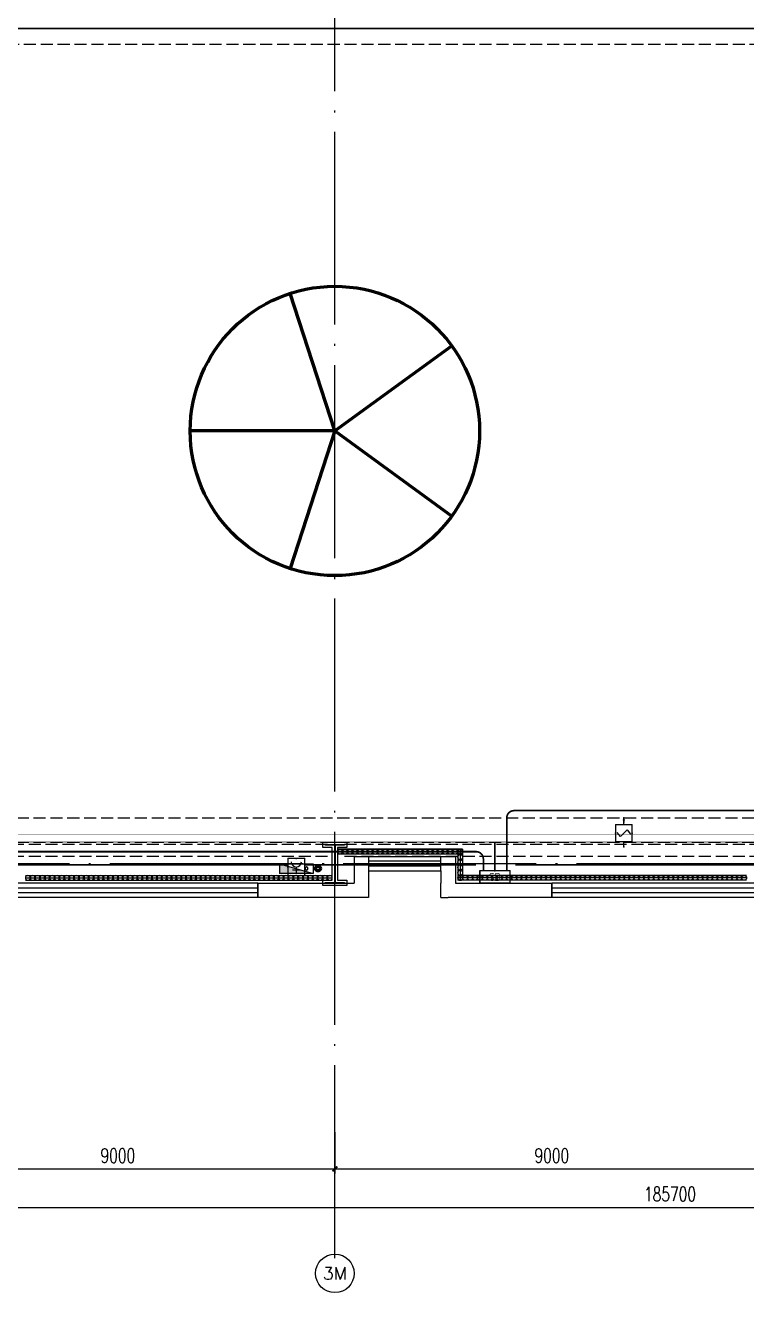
# Model space of a CAD drawing. Extents: x -1396510 to 1250330, y -1892470 to 1623980.
# Drawn here: x 714056 to 729016, y -1368770 to -1342486 of the extents above; entities that cross this region are included whole.
import ezdxf
from ezdxf.enums import TextEntityAlignment as Align

# ---------------------------------------------------------------- set-up
doc = ezdxf.new("R2010")
doc.units = 0
doc.header["$LTSCALE"] = 1000
doc.header["$MEASUREMENT"] = 0
doc.linetypes.add('DASH', pattern=[0.35, 0.25, -0.1])
doc.linetypes.add('DOTE', pattern=[2.42, 2, -0.2, 0.02, -0.2])
doc.layers.get('Defpoints').update_dxf_attribs({"color": 210})
for name, color, linetype in [('A-AXIS-D', 1, 'Continuous'), ('A-AXIS-DOTE', 14, 'DOTE'), ('A-HATCH-2', 251, 'Continuous'), ('A-HRAIL', 173, 'Continuous'), ('A-LIN-V', 9, 'Continuous'), ('A-SFCE', 30, 'Continuous'), ('A-WINDOW', 140, 'Continuous'), ('AS-COLN', 6, 'Continuous'), ('AS-WALL', 40, 'Continuous'), ('CABLETRAY_FIRE', 1, 'DASH'), ('EQUIP-消防', 3, 'Continuous'), ('EQUIP-箱柜', 3, 'Continuous'), ('SB_ZF消火栓', 10, 'Continuous'), ('SB_ZF消火栓M', 10, 'Continuous'), ('WIRE-照明', 1, 'Continuous'), ('建-窗', 4, 'Continuous')]:
    doc.layers.add(name, color=color, linetype=linetype)
doc.layers.add('A-云线2', color=3, linetype='Continuous', plot=False)
doc.layers.add('LG-ZF消防', color=1, linetype='Continuous', lineweight=60)
doc.styles.add('_TCH_AXIS', font='COMPLEX', dxfattribs={"bigfont": 'GBCBIG'})
doc.styles.add('_TCH_DIM_T3', font='SIMPLEX', dxfattribs={"width": 0.705882, "bigfont": 'GBCBIG'})
doc.styles.add('_TEL_ATTDEF', font='GBENOR', dxfattribs={"width": 0.8, "height": 3, "bigfont": 'GBCBIG'})
doc.styles.add('_TEL_DIM', font='SIMPLEX', dxfattribs={"width": 0.8, "height": 3.5, "bigfont": 'HZTXT'})
doc.styles.get("Standard").update_dxf_attribs({"font": 'gbenor.shx', "bigfont": 'gbcbig.shx'})
doc.styles.add('TG_LINETYPE', font='SIMPLEX', dxfattribs={"width": 0.8, "height": 3, "bigfont": 'HZTXT'})
doc.linetypes.add('TG_XP', pattern='A,1,-0.3,["XP",TG_LINETYPE,S=0.1,R=0,X=-0.6,Y=-0.15],0', length=1.3)
doc.dimstyles.new('_TCH_ARCH&&100', dxfattribs={"dimtxt": 297.5, "dimasz": 100, "dimexe": 100, "dimexo": 100, "dimgap": 126.25, "dimtad": 1, "dimdec": 0, "dimzin": 0, "dimdsep": 46, "dimtxsty": '_TCH_DIM_T3', "dimblk": 'ARCHTICK', "dimcen": 0.09, "dimclrt": 7, "dimazin": 2, "dimtfac": 1, "dimtdec": 0, "dimtix": 1, "dimtmove": 2, "dimatfit": 3, "dimfxl": 0, "dimtolj": 1, "dimtzin": 0, "dimarcsym": 0})

# ---------------------------------------------------------------- blocks, each defined once
blk = doc.blocks.new('WINDOW2DLIB$DYNSTYLE$00000005')
at = {"color": 0}
for points in [[(-0.5, 0.5), (-0.5, -0.5)], [(-0.5, 0.5), (0.5, 0.5)], [(0.5, -0.5), (0.5, 0.5)], [(0.5, 0.1667), (-0.5, 0.1667)], [(0.5, -0.1667), (-0.5, -0.1667)], [(-0.5, -0.5), (0.5, -0.5)]]:
    blk.add_lwpolyline(points, dxfattribs=at)
blk = doc.blocks.new('42343243')
at = {"layer": 'AS-WALL'}
for p, q in [((-227154, 1223170), (-229454, 1223170)), ((-229454, 1223170), (-229454, 1222870)), ((-227154, 1222620), (-227154, 1223170)), ((-225654, 1223170), (-225504, 1223170)), ((-225654, 1223170), (-225654, 1222870)), ((-223354, 1223170), (-225504, 1223170)), ((-223354, 1222870), (-223354, 1223170)), ((-229454, 1222870), (-227454, 1222870)), ((-227454, 1222320), (-227454, 1222870)), ((-225654, 1222870), (-225654, 1222870)), ((-225654, 1222620), (-225654, 1222870)), ((-225354, 1222320), (-225354, 1222870)), ((-225354, 1222870), (-223354, 1222870)), ((-227154, 1222320), (-227154, 1222620)), ((-225654, 1222620), (-225654, 1222320)), ((-227454, 1222320), (-227154, 1222320)), ((-225654, 1222320), (-225354, 1222320))]:
    blk.add_line(p, q, dxfattribs=at)
at = {"layer": '建-窗', "zscale": 300}
for p, xscale, yscale, rotation in [((-239904, 1223020), -20900, -300, 359.9999999994902), ((-217004, 1223020), -12700, -300, 359.999999999664), ((-226404, 1222470), -1500, 300, 179.9999999999555)]:
    blk.add_blockref('WINDOW2DLIB$DYNSTYLE$00000005', p, dxfattribs=dict(at, xscale=xscale, yscale=yscale, rotation=rotation))
blk = doc.blocks.new('4324324')
at = {"layer": 'A-HATCH-2', "color": 8, "linetype": 'DASH'}
for p, q in [((-313054, 565920), (-128854, 565920)), ((-312854, 549870), (-138054, 549870)), ((-312854, 549370), (-138054, 549370))]:
    blk.add_line(p, q, dxfattribs=at)
blk = doc.blocks.new('w4324324')
at = {"layer": 'A-HATCH-2', "color": 0, "lineweight": 60}
for q in [(-1694760, 686605), (-1697614, 684532), (-1691907, 684532), (-1696524, 681178), (-1692997, 681178)]:
    blk.add_line((-1694760, 683605), q, dxfattribs=at)
blk.add_circle((-1694760, 683605), 3000, dxfattribs=at)
blk = doc.blocks.new('342343')
at = {"layer": 'A-LIN-V', "color": 8}
blk.add_blockref('w4324324', (1030710, 27556), dxfattribs=at)
blk = doc.blocks.new('w42343243')
at = {"layer": 'A-HATCH-2', "color": 8}
blk.add_lwpolyline([(-165104, 621070), (-164604, 621070), (-164604, 620958), (-164800, 620958), (-164800, 620282), (-164604, 620282), (-164604, 620170), (-165104, 620170), (-165104, 620282), (-164908, 620282), (-164908, 620958), (-165104, 620958)], close=True, dxfattribs=at)
at = {"layer": 'AS-COLN', "color": 3}
blk.add_lwpolyline([(-165054, 621020), (-164654, 621020), (-164654, 621008), (-164850, 621008), (-164850, 620232), (-164654, 620232), (-164654, 620220), (-165054, 620220), (-165054, 620232), (-164858, 620232), (-164858, 621008), (-165054, 621008)], close=True, dxfattribs=at)
blk = doc.blocks.new('42343')
at = {"layer": 'A-WINDOW'}
blk.add_blockref('w42343243', (-63000, -71700), dxfattribs=at)
blk = doc.blocks.new('A$C5D961328')
at = {"layer": 'SB_ZF消火栓'}
blk.add_hatch(color=256, dxfattribs=at).paths.add_polyline_path([(0, 40), (700, 40), (700, 240)])
for p, q in [((700, 240), (0, 240)), ((0, 240), (0, 40)), ((700, 240), (0, 40)), ((0, 40), (700, 40)), ((700, 240), (700, 40))]:
    blk.add_line(p, q, dxfattribs=at)
at = {"layer": 'SB_ZF消火栓', "color": 1}
blk.add_circle((140, 140), 32.5, dxfattribs=at)
blk = doc.blocks.new('we42342343234')
at = {"layer": 'LG-ZF消防'}
blk.add_circle((-228204, 548820), 50, dxfattribs=at)
at = {"layer": 'SB_ZF消火栓M', "xscale": -1}
blk.add_blockref('A$C5D961328', (-228304, 548680), dxfattribs=at)
blk = doc.blocks.new('_ArchTick')
at = {"color": 0, "linetype": 'ByBlock', "const_width": 0.4}
blk.add_lwpolyline([(-0.5, -0.5), (0.5, 0.5)], dxfattribs=at)
blk = doc.blocks.new('*D5808')
at = {"layer": 'A-AXIS-D', "color": 0, "lineweight": -2, "transparency": 16777216}
for p, q in [((76000, -77370), (76000, -78228)), ((85000, -77370), (85000, -78228)), ((76000, -78128), (85000, -78128))]:
    blk.add_line(p, q, dxfattribs=at)
at = {"layer": 'Defpoints', "color": 0, "transparency": 16777216}
for p in [(76000, -77270), (85000, -77270), (85000, -78128)]:
    blk.add_point(p, dxfattribs=at)
at = {"layer": 'A-AXIS-D', "color": 0, "lineweight": -2, "transparency": 16777216, "xscale": 100, "yscale": 100, "zscale": 100, "rotation": 180}
blk.add_blockref('_ArchTick', (76000, -78128), dxfattribs=at)
at = {"layer": 'A-AXIS-D', "color": 0, "lineweight": -2, "transparency": 16777216, "xscale": 100, "yscale": 100, "zscale": 100}
blk.add_blockref('_ArchTick', (85000, -78128), dxfattribs=at)
at = {"layer": 'A-AXIS-D', "color": 7, "transparency": 16777216, "insert": (80500, -77853), "char_height": 297.5, "attachment_point": 5, "style": '_TCH_DIM_T3'}
blk.add_mtext('\\A1;9000', dxfattribs=at)
blk = doc.blocks.new('*D5809')
at = {"layer": 'A-AXIS-D', "color": 0, "lineweight": -2, "transparency": 16777216}
for p, q in [((85000, -77370), (85000, -78228)), ((94000, -77370), (94000, -78228)), ((85000, -78128), (94000, -78128))]:
    blk.add_line(p, q, dxfattribs=at)
at = {"layer": 'Defpoints', "color": 0, "transparency": 16777216}
for p in [(85000, -77270), (94000, -77270), (94000, -78128)]:
    blk.add_point(p, dxfattribs=at)
at = {"layer": 'A-AXIS-D', "color": 0, "lineweight": -2, "transparency": 16777216, "xscale": 100, "yscale": 100, "zscale": 100, "rotation": 180}
blk.add_blockref('_ArchTick', (85000, -78128), dxfattribs=at)
at = {"layer": 'A-AXIS-D', "color": 0, "lineweight": -2, "transparency": 16777216, "xscale": 100, "yscale": 100, "zscale": 100}
blk.add_blockref('_ArchTick', (94000, -78128), dxfattribs=at)
at = {"layer": 'A-AXIS-D', "color": 7, "transparency": 16777216, "insert": (89500, -77853), "char_height": 297.5, "attachment_point": 5, "style": '_TCH_DIM_T3'}
blk.add_mtext('\\A1;9000', dxfattribs=at)
blk = doc.blocks.new('*D5830')
at = {"layer": 'A-AXIS-D', "color": 0, "lineweight": -2, "transparency": 16777216}
for p, q in [((-900, -77470), (-900, -79028)), ((184800, -77470), (184800, -79028)), ((-900, -78928), (184800, -78928))]:
    blk.add_line(p, q, dxfattribs=at)
at = {"layer": 'Defpoints', "color": 0, "transparency": 16777216}
for p in [(-900, -77370), (184800, -77370), (184800, -78928)]:
    blk.add_point(p, dxfattribs=at)
at = {"layer": 'A-AXIS-D', "color": 0, "lineweight": -2, "transparency": 16777216, "xscale": 100, "yscale": 100, "zscale": 100, "rotation": 180}
blk.add_blockref('_ArchTick', (-900, -78928), dxfattribs=at)
at = {"layer": 'A-AXIS-D', "color": 0, "lineweight": -2, "transparency": 16777216, "xscale": 100, "yscale": 100, "zscale": 100}
blk.add_blockref('_ArchTick', (184800, -78928), dxfattribs=at)
at = {"layer": 'A-AXIS-D', "color": 7, "transparency": 16777216, "insert": (91950, -78653), "char_height": 297.5, "attachment_point": 5, "style": '_TCH_DIM_T3'}
blk.add_mtext('\\A1;185700', dxfattribs=at)
blk = doc.blocks.new('99平面图例外参$0$$LinePat$圆环')
for points in [[(0, 150), (300, 150)], [(0, 0), (300, 0)], [(0, -150), (300, -150)]]:
    blk.add_lwpolyline(points)
at = {"color": 0}
blk.add_circle((150, 0), 150, dxfattribs=at)
blk = doc.blocks.new('$equip$00002763')
for p, q in [((-0.5, 0), (-0.907, 0)), ((-0.802, 0.041), (-0.802, -0.039)), ((-0.802, -0.039), (-0.632, 0)), ((-0.5, 0.5), (-0.5, -0.5)), ((0.5, 0.5), (-0.5, 0.5)), ((-0.2, 0.2), (0.05, 0.4)), ((0, 0), (-0.2, 0.2)), ((0, 0), (0.2, -0.2)), ((0.5, -0.5), (0.5, 0.5)), ((0.809, 0), (0.5, 0)), ((-0.5, -0.5), (0.5, -0.5)), ((0.2, -0.2), (-0.05, -0.4))]:
    blk.add_line(p, q)
at = {"color": 0, "linetype": 'Continuous'}
blk.add_line((-0.632, 0), (-0.802, 0.041), dxfattribs=at)
at = {"const_width": 0.0571}
for points in [[(-0.907, 0), (-0.5, 0)], [(-0.5, 0.5), (0.5, 0.5), (0.5, -0.5), (-0.5, -0.5), (-0.5, 0.5), (0.5, 0.5)], [(0.5, 0), (0.809, 0)]]:
    blk.add_lwpolyline(points, dxfattribs=at)
for p in [(-0.907, 0), (0, 0.5), (0.809, 0), (0, -0.5)]:
    blk.add_point(p)
blk.add_solid([(-0.632, 0), (-0.802, 0.041), (-0.802, -0.039)])
at = {"color": 7, "flags": 1}
for tag, height, p in [('A', 0.00002, (0, 0)), ('B', 0.4, (0.755, -0.345))]:
    blk.add_attdef(tag, text='', height=height, dxfattribs=at).set_placement(p, align=Align.MIDDLE_CENTER)
blk = doc.blocks.new('$equip$00002656')
for p, q in [((-0.5, 1), (-0.5, 0)), ((0.5, 1), (-0.5, 1)), ((0.5, 0), (0.5, 1)), ((-0.5, 0), (0.5, 0)), ((-0.219, 0.331), (0.222, 0.331)), ((0, 0.5), (0, 0.15))]:
    blk.add_line(p, q)
at = {"const_width": 0.0571}
blk.add_lwpolyline([(-0.5, 1), (0.5, 1), (0.5, 0), (-0.5, 0), (-0.5, 1), (0.5, 1)], dxfattribs=at)
blk.add_arc((0, 0.8), 0.3, 180, 0)
for p in [(0, 1), (-0.5, 0.5), (0, 0), (0.5, 0.5)]:
    blk.add_point(p)
at = {"color": 7, "flags": 1}
for tag, height, p in [('A', 0.00002, (0, 0)), ('B', 0.4, (0.762, 0.292))]:
    blk.add_attdef(tag, text='', height=height, dxfattribs=at).set_placement(p, align=Align.MIDDLE_CENTER)
blk = doc.blocks.new('$equip$00002708')
for p, q in [((-0.75, 0.6), (-0.75, 0)), ((0.75, 0.6), (-0.75, 0.6)), ((-0.75, 0), (0.75, 0)), ((0.75, 0), (0.75, 0.6))]:
    blk.add_line(p, q)
at = {"const_width": 0.0571}
blk.add_lwpolyline([(-0.75, 0.6), (-0.75, 0), (0.75, 0), (0.75, 0.6), (-0.75, 0.6), (-0.75, 0)], dxfattribs=at)
for p in [(-0.75, 0.3), (0, 0.6), (0, 0), (0.75, 0.3)]:
    blk.add_point(p)
at = {"color": 7, "style": '_TEL_DIM', "flags": 1}
for tag in ['REMARK', 'A']:
    blk.add_attdef(tag, text='', height=0.4, dxfattribs=at).set_placement((0, 0), align=Align.MIDDLE_CENTER)
at = {"color": 7, "style": '_TEL_DIM'}
blk.add_attdef('$TEXT$', text='', height=0.4, dxfattribs=at).set_placement((0, 0.3), align=Align.MIDDLE_CENTER)
blk = doc.blocks.new('世赫3#厂房一层0821')
at = {"layer": 'A-AXIS-D'}
blk.add_circle((85000, -80296), 400, dxfattribs=at)
at = {"layer": 'A-AXIS-DOTE', "color": 8, "ltscale": 2}
for p, q in [((85000, -79980), (85000, 5514)), ((190814.2, -71800), (-5155.8, -71800))]:
    blk.add_line(p, q, dxfattribs=at)
at = {"layer": 'A-SFCE', "linetype": 'DASH'}
for p, q in [((84850, -71400), (67150, -71400)), ((84850, -71650), (67150, -71650))]:
    blk.add_line(p, q, dxfattribs=at)
at = {"layer": 'A-SFCE', "color": 2, "linetype": 'DASH'}
for p, q in [((93850, -71400), (85150, -71400)), ((93850, -71650), (85150, -71650))]:
    blk.add_line(p, q, dxfattribs=at)
at = {"layer": 'A-HRAIL', "yscale": 0.3333333333111111, "zscale": 0.3333333333111111}
for p, xscale, rotation in [((85157.8, -71549.9), 0.3461333288160676, 180), ((85261.7, -71549.9), 0.3461333288160676, 180), ((85365.5, -71549.9), 0.3461333288160676, 180), ((85469.4, -71549.9), 0.3461333288160676, 180), ((85573.2, -71549.9), 0.3461333288160676, 180), ((85677, -71549.9), 0.3461333288160676, 180), ((85780.9, -71549.9), 0.3461333288160676, 180), ((85884.7, -71549.9), 0.3461333288160676, 180), ((85988.6, -71549.9), 0.3461333288160676, 180), ((86092.4, -71549.9), 0.3461333288160676, 180), ((86196.2, -71549.9), 0.3461333288160676, 180), ((86300.1, -71549.9), 0.3461333288160676, 180), ((86403.9, -71549.9), 0.3461333288160676, 180), ((86507.8, -71549.9), 0.3461333288160676, 180), ((86611.6, -71549.9), 0.3461333288160676, 180), ((86715.4, -71549.9), 0.3461333288160676, 180), ((86819.3, -71549.9), 0.3461333288160676, 180), ((86923.1, -71549.9), 0.3461333288160676, 180), ((87027, -71549.9), 0.3461333288160676, 180), ((87130.8, -71549.9), 0.3461333288160676, 180), ((87234.6, -71549.9), 0.3461333288160676, 180), ((87338.5, -71549.9), 0.3461333288160676, 180), ((87442.3, -71549.9), 0.3461333288160676, 180), ((87546.2, -71549.9), 0.3461333288160676, 180), ((87650, -71549.9), 0.3461333288160676, 180), ((87600, -71499.9), 0.3611111226889233, 270), ((87600, -71608.3), 0.3611111226889233, 270), ((87600, -71716.6), 0.3611111226889233, 270), ((87600, -71824.9), 0.3611111226889233, 270), ((87600, -71933.3), 0.3611111226889233, 270), ((78580.1, -72093.9), -0.3368181817957239, 179.999999999796), ((78681.2, -72093.9), -0.3368181817957239, 179.999999999796), ((78782.2, -72093.9), -0.3368181817957239, 179.999999999796), ((78883.3, -72093.9), -0.3368181817957239, 179.999999999796), ((78984.3, -72093.9), -0.3368181817957239, 179.999999999796), ((79085.4, -72093.9), -0.3368181817957239, 179.999999999796), ((79186.4, -72093.9), -0.3368181817957239, 179.999999999796), ((79287.5, -72093.9), -0.3368181817957239, 179.999999999796), ((79388.5, -72093.9), -0.3368181817957239, 179.999999999796), ((79489.5, -72093.9), -0.3368181817957239, 179.999999999796), ((79590.6, -72093.9), -0.3368181817957239, 179.999999999796), ((79691.6, -72093.9), -0.3368181817957239, 179.999999999796), ((79792.7, -72093.9), -0.3368181817957239, 179.999999999796), ((79893.7, -72093.9), -0.3368181817957239, 179.999999999796), ((79994.8, -72093.9), -0.3368181817957239, 179.999999999796), ((80095.8, -72093.9), -0.3368181817957239, 179.999999999796), ((80196.9, -72093.9), -0.3368181817957239, 179.999999999796), ((80297.9, -72093.9), -0.3368181817957239, 179.999999999796), ((80399, -72093.9), -0.3368181817957239, 179.999999999796), ((80500, -72093.9), -0.3368181817957239, 179.999999999796), ((80601, -72093.9), -0.3368181817957239, 179.999999999796), ((80702.1, -72093.9), -0.3368181817957239, 179.999999999796), ((80803.1, -72093.9), -0.3368181817957239, 179.999999999796), ((80904.2, -72093.9), -0.3368181817957239, 179.999999999796), ((81005.2, -72093.9), -0.3368181817957239, 179.999999999796), ((81106.3, -72093.9), -0.3368181817957239, 179.999999999796), ((81207.3, -72093.9), -0.3368181817957239, 179.999999999796), ((81308.4, -72093.9), -0.3368181817957239, 179.999999999796), ((81409.4, -72093.9), -0.3368181817957239, 179.999999999796), ((81510.5, -72093.9), -0.3368181817957239, 179.999999999796), ((81611.5, -72093.9), -0.3368181817957239, 179.999999999796), ((81712.5, -72093.9), -0.3368181817957239, 179.999999999796), ((81813.6, -72093.9), -0.3368181817957239, 179.999999999796), ((81914.6, -72093.9), -0.3368181817957239, 179.999999999796), ((82015.7, -72093.9), -0.3368181817957239, 179.999999999796), ((82116.7, -72093.9), -0.3368181817957239, 179.999999999796), ((82217.8, -72093.9), -0.3368181817957239, 179.999999999796), ((82318.8, -72093.9), -0.3368181817957239, 179.999999999796), ((82419.9, -72093.9), -0.3368181817957239, 179.999999999796), ((82520.9, -72093.9), -0.3368181817957239, 179.999999999796), ((82622, -72093.9), -0.3368181817957239, 179.999999999796), ((82723, -72093.9), -0.3368181817957239, 179.999999999796), ((82824, -72093.9), -0.3368181817957239, 179.999999999796), ((82925.1, -72093.9), -0.3368181817957239, 179.999999999796), ((83026.1, -72093.9), -0.3368181817957239, 179.999999999796), ((83127.2, -72093.9), -0.3368181817957239, 179.999999999796), ((83228.2, -72093.9), -0.3368181817957239, 179.999999999796), ((83329.3, -72093.9), -0.3368181817957239, 179.999999999796), ((83430.3, -72093.9), -0.3368181817957239, 179.999999999796), ((83531.4, -72093.9), -0.3368181817957239, 179.999999999796), ((83632.4, -72093.9), -0.3368181817957239, 179.999999999796), ((83733.5, -72093.9), -0.3368181817957239, 179.999999999796), ((83834.5, -72093.9), -0.3368181817957239, 179.999999999796), ((83935.5, -72093.9), -0.3368181817957239, 179.999999999796), ((84036.6, -72093.9), -0.3368181817957239, 179.999999999796), ((84137.6, -72093.9), -0.3368181817957239, 179.999999999796), ((84238.7, -72093.9), -0.3368181817957239, 179.999999999796), ((84339.7, -72093.9), -0.3368181817957239, 179.999999999796), ((84440.8, -72093.9), -0.3368181817957239, 179.999999999796), ((84541.8, -72093.9), -0.3368181817957239, 179.999999999796), ((84642.9, -72093.9), -0.3368181817957239, 179.999999999796), ((84743.9, -72093.9), -0.3368181817957239, 179.999999999796), ((84845, -72093.9), -0.3368181817957239, 179.999999999796), ((87600, -72041.6), 0.3611111226889233, 270), ((87651.5, -72093.9), 0.3384127415242964, 180.0000000002033), ((87753, -72093.9), 0.3384127415242964, 180.0000000002033), ((87854.6, -72093.9), 0.3384127415242964, 180.0000000002033), ((87956.1, -72093.9), 0.3384127415242964, 180.0000000002033), ((88057.6, -72093.9), 0.3384127415242964, 180.0000000002033), ((88159.1, -72093.9), 0.3384127415242964, 180.0000000002033), ((88260.7, -72093.9), 0.3384127415242964, 180.0000000002033), ((88362.2, -72093.9), 0.3384127415242964, 180.0000000002033), ((88463.7, -72093.9), 0.3384127415242964, 180.0000000002033), ((88565.2, -72093.9), 0.3384127415242964, 180.0000000002033), ((88666.8, -72093.9), 0.3384127415242964, 180.0000000002033), ((88768.3, -72093.9), 0.3384127415242964, 180.0000000002033), ((88869.8, -72093.9), 0.3384127415242964, 180.0000000002033), ((88971.3, -72093.9), 0.3384127415242964, 180.0000000002033), ((89072.9, -72093.9), 0.3384127415242964, 180.0000000002033), ((89174.4, -72093.9), 0.3384127415242964, 180.0000000002033), ((89275.9, -72093.9), 0.3384127415242964, 180.0000000002033), ((89377.4, -72093.9), 0.3384127415242964, 180.0000000002033), ((89479, -72093.9), 0.3384127415242964, 180.0000000002033), ((89580.5, -72093.9), 0.3384127415242964, 180.0000000002033), ((89682, -72093.9), 0.3384127415242964, 180.0000000002033), ((89783.5, -72093.9), 0.3384127415242964, 180.0000000002033), ((89885, -72093.9), 0.3384127415242964, 180.0000000002033), ((89986.6, -72093.9), 0.3384127415242964, 180.0000000002033), ((90088.1, -72093.9), 0.3384127415242964, 180.0000000002033), ((90189.6, -72093.9), 0.3384127415242964, 180.0000000002033), ((90291.1, -72093.9), 0.3384127415242964, 180.0000000002033), ((90392.7, -72093.9), 0.3384127415242964, 180.0000000002033), ((90494.2, -72093.9), 0.3384127415242964, 180.0000000002033), ((90595.7, -72093.9), 0.3384127415242964, 180.0000000002033), ((90697.2, -72093.9), 0.3384127415242964, 180.0000000002033), ((90798.8, -72093.9), 0.3384127415242964, 180.0000000002033), ((90900.3, -72093.9), 0.3384127415242964, 180.0000000002033), ((91001.8, -72093.9), 0.3384127415242964, 180.0000000002033), ((91103.3, -72093.9), 0.3384127415242964, 180.0000000002033), ((91204.9, -72093.9), 0.3384127415242964, 180.0000000002033), ((91306.4, -72093.9), 0.3384127415242964, 180.0000000002033), ((91407.9, -72093.9), 0.3384127415242964, 180.0000000002033), ((91509.4, -72093.9), 0.3384127415242964, 180.0000000002033), ((91611, -72093.9), 0.3384127415242964, 180.0000000002033), ((91712.5, -72093.9), 0.3384127415242964, 180.0000000002033), ((91814, -72093.9), 0.3384127415242964, 180.0000000002033), ((91915.5, -72093.9), 0.3384127415242964, 180.0000000002033), ((92017, -72093.9), 0.3384127415242964, 180.0000000002033), ((92118.6, -72093.9), 0.3384127415242964, 180.0000000002033), ((92220.1, -72093.9), 0.3384127415242964, 180.0000000002033), ((92321.6, -72093.9), 0.3384127415242964, 180.0000000002033), ((92423.1, -72093.9), 0.3384127415242964, 180.0000000002033), ((92524.7, -72093.9), 0.3384127415242964, 180.0000000002033), ((92626.2, -72093.9), 0.3384127415242964, 180.0000000002033), ((92727.7, -72093.9), 0.3384127415242964, 180.0000000002033), ((92829.2, -72093.9), 0.3384127415242964, 180.0000000002033), ((92930.8, -72093.9), 0.3384127415242964, 180.0000000002033), ((93032.3, -72093.9), 0.3384127415242964, 180.0000000002033), ((93133.8, -72093.9), 0.3384127415242964, 180.0000000002033), ((93235.3, -72093.9), 0.3384127415242964, 180.0000000002033), ((93336.9, -72093.9), 0.3384127415242964, 180.0000000002033), ((93438.4, -72093.9), 0.3384127415242964, 180.0000000002033), ((93539.9, -72093.9), 0.3384127415242964, 180.0000000002033)]:
    blk.add_blockref('99平面图例外参$0$$LinePat$圆环', p, dxfattribs=dict(at, xscale=xscale, rotation=rotation))
at = {"layer": 'A-LIN-V', "color": 8, "rotation": 90}
blk.add_blockref('342343', (796160.7, 601225), dxfattribs=at)
at = {"layer": 'A-WINDOW'}
for name in ['42343', '4324324']:
    blk.add_blockref(name, (312854.2, -620720), dxfattribs=at)
at = {"layer": 'A-WINDOW', "xscale": -1, "rotation": 180}
blk.add_blockref('42343243', (312854.2, 1150670), dxfattribs=at)
at = {"layer": 'SB_ZF消火栓'}
blk.add_blockref('we42342343234', (312854.2, -620720), dxfattribs=at)
at = {"layer": 'A-AXIS-D', "color": 7, "style": '_TCH_AXIS'}
blk.add_text('3M', height=260.31, dxfattribs=at).set_placement((84752.1, -80426.2), (85247.9, -80426.2), align=Align.FIT)
at = {"layer": 'A-AXIS-D'}
for base, p1, p2, picture, middle in [((85000, -78127.8), (76000, -77269.8), (85000, -77269.8), '*D5808', (80500, -77852.8)), ((94000, -78127.8), (85000, -77269.8), (94000, -77269.8), '*D5809', (89500, -77852.8)), ((184800, -78927.8), (-900, -77369.8), (184800, -77369.8), '*D5830', (91950, -78652.8))]:
    dim = blk.add_linear_dim(base=base, p1=p1, p2=p2, angle=0, dimstyle='_TCH_ARCH&&100', dxfattribs=at)
    dim.commit()
    dim.dimension.update_dxf_attribs({"geometry": picture, "text_midpoint": middle, "dimtype": 161})

msp = doc.modelspace()

# ---------------------------------------------------------------- linework, layer by layer
at = {"layer": 'CABLETRAY_FIRE', "const_width": 7.5}
for points in [[(661711.5, -1359273.4), (800579.8, -1359273.4)], [(800579.8, -1359423.4), (661711.5, -1359423.4)]]:
    msp.add_lwpolyline(points, dxfattribs=at)
at = {"layer": 'WIRE-照明', "linetype": 'Continuous', "const_width": 35}
for points in [[(702650.8, -1342549), (738300.8, -1342549)], [(724190.4, -1358773.1), (747889, -1358773.1)], [(724040.4, -1360022), (724040.4, -1358923.1)], [(712189, -1359623.9), (723404.9, -1359623.9)], [(692850.8, -1359899), (719500.8, -1359899)], [(719850.8, -1359899), (723399.6, -1359899)], [(723554.9, -1360022), (723554.9, -1359773.9)], [(724217.2, -1359899), (739100.8, -1359899)]]:
    msp.add_lwpolyline(points, dxfattribs=at)
for points in [[(724190.4, -1358773.1, 0.4142136), (724040.4, -1358923.1)], [(723554.9, -1359773.9, 0.4142136), (723404.9, -1359623.9)]]:
    msp.add_lwpolyline(points, format="xyb", dxfattribs=at)
at = {"layer": 'WIRE-照明', "linetype": 'TG_XP', "ltscale": 0.5, "const_width": 35}
msp.add_lwpolyline([(723793.6, -1360022), (723793.6, -1359423.4)], dxfattribs=at)

# ---------------------------------------------------------------- block references
at = {"layer": 'A-云线2'}
msp.add_blockref('世赫3#厂房一层0821', (635475.8, -1288074), dxfattribs=at)
at = {"layer": 'EQUIP-消防', "xscale": 350, "yscale": 350, "zscale": 350, "rotation": 270}
msp.add_blockref('$equip$00002763', (726468.9, -1359241.3), dxfattribs=at)
at = {"layer": 'EQUIP-消防', "xscale": 350, "yscale": 350, "zscale": 350}
msp.add_blockref('$equip$00002656', (719675.8, -1360117.9), dxfattribs=at)
at = {"layer": 'EQUIP-箱柜'}
ref = msp.add_blockref('$equip$00002708', (723793.6, -1360274), dxfattribs=dict(at, xscale=420.0000000000001, yscale=420.0000000000001, zscale=420.0000000000001, rotation=1.12135390204662e-07))
ref.add_attrib('$TEXT$', 'SD', dxfattribs={"layer": '0', "color": 7, "height": 168, "style": '_TEL_ATTDEF'}).set_placement((723793.6, -1360148), align=Align.MIDDLE_CENTER)

doc.saveas('drawing.dxf')
